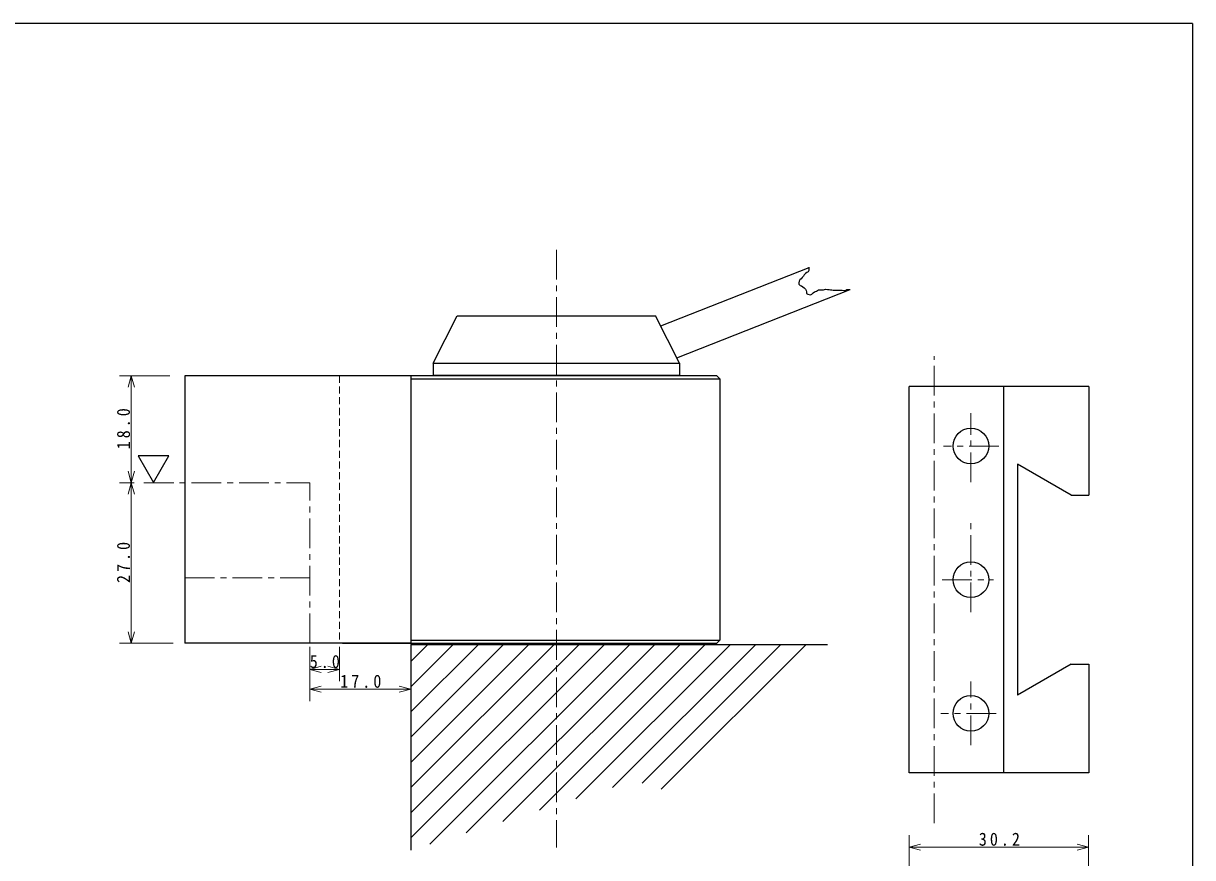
# Model space of a CAD drawing. Units: millimetres on the paper. Extents: x -199 to 647, y -454 to 140.
# Drawn here: x 449.5 to 646.3, y -0.8 to 139.6 of the extents above; entities that cross this region are included whole.
import ezdxf

# ---------------------------------------------------------------- set-up
doc = ezdxf.new("R2010")
doc.units = ezdxf.units.MM
doc.linetypes.add('CHAIN1', pattern=[8, 5, -1, 1, -1])
doc.linetypes.add('DASHED1', pattern=[1.8, 1.2, -0.6])
for name, color, linetype, lineweight in [('0-1_外形1', 3, 'Continuous', 25), ('0-4_外形4', 5, 'Continuous', 25), ('0-8_陰線', 4, 'DASHED1', 9), ('0-9_中心線', 4, 'CHAIN1', 9), ('0-A_寸法文字', 1, 'Continuous', 9), ('0-B_ハッチ', 4, 'Continuous', 9)]:
    doc.layers.add(name, color=color, linetype=linetype, lineweight=lineweight)
doc.styles.add('ＭＳ ゴシック', font='')
doc.styles.get('ＭＳ ゴシック').set_extended_font_data('MS Gothic')

msp = doc.modelspace()

# ---------------------------------------------------------------- linework, layer by layer
at = {"layer": '0-1_外形1', "color": 5}
for q in [(245.964, 139.572), (646.276, -136.661)]:
    msp.add_line((646.276, 139.572), q, dxfattribs=at)
at = {"layer": '0-1_外形1'}
for p, q in [((556.778, 88.639), (581.731, 98.487)), ((559.472, 83.252), (588.657, 94.77)), ((518.521, 82.354), (522.521, 90.354)), ((522.521, 90.354), (555.921, 90.354)), ((559.921, 82.354), (555.921, 90.354)), ((518.521, 82.354), (518.521, 80.354)), ((514.728, 80.253), (514.728, 35.253)), ((514.728, 80.253), (514.728, 35.253)), ((514.817, 79.753), (566.728, 79.753)), ((518.521, 80.354), (559.921, 80.354)), ((566.228, 80.253), (566.728, 79.753)), ((566.728, 79.753), (566.728, 35.753)), ((628.832, 78.434), (598.574, 78.434)), ((614.491, 13.434), (614.491, 78.434)), ((628.832, 78.434), (628.832, 60.167)), ((625.832, 60.167), (628.832, 60.167)), ((514.728, 35.753), (566.728, 35.753)), ((566.228, 35.253), (566.728, 35.753)), ((514.728, 35.253), (476.728, 35.253)), ((503.228, 35.253), (566.228, 35.253)), ((625.832, 31.701), (616.832, 26.501))]:
    msp.add_line(p, q, dxfattribs=at)
for points in [[(581.706, 98.552), (581.706, 98.229), (581.706, 97.999), (581.614, 97.769), (581.384, 97.631), (581.154, 97.447), (580.924, 97.263), (580.832, 97.033), (580.556, 96.803), (580.418, 96.573), (580.187, 96.389), (580.095, 96.159), (580.003, 95.883), (580.003, 95.653), (580.233, 95.469), (580.464, 95.423), (580.694, 95.239), (580.924, 95.054), (581.154, 94.824), (581.246, 94.594), (581.292, 94.364), (581.292, 94.134), (581.522, 93.996), (581.982, 93.904), (582.212, 93.996), (582.442, 94.226), (582.672, 94.364), (582.994, 94.502), (583.316, 94.732), (583.592, 94.732), (583.961, 94.732), (584.191, 94.732), (584.513, 94.824), (584.835, 94.778), (585.111, 94.778), (585.341, 94.732), (585.571, 94.732), (585.801, 94.686), (586.031, 94.64), (586.307, 94.64)], [(586.307, 94.64), (586.537, 94.64), (586.767, 94.64), (587.09, 94.64), (587.32, 94.64), (587.642, 94.594), (587.872, 94.594), (588.102, 94.778), (588.424, 94.778), (588.654, 94.778)], [(518.521, 82.354), (559.921, 82.354), (559.921, 80.354)], [(566.228, 80.253), (476.728, 80.253), (476.728, 35.253)], [(628.832, 13.434), (598.574, 13.434), (598.574, 78.434)], [(625.832, 60.167), (616.832, 65.367), (616.832, 26.501)], [(625.832, 31.701), (628.832, 31.701), (628.832, 13.434)]]:
    msp.add_lwpolyline(points, dxfattribs=at)
msp.add_lwpolyline([(474.031, 66.768), (468.835, 66.768), (471.433, 62.268)], close=True, dxfattribs=at)
for centre in [(608.974, 68.434), (608.974, 45.934), (608.974, 23.434)]:
    msp.add_circle(centre, 3, dxfattribs=at)
at = {"layer": '0-4_外形4'}
for q in [(514.728, 0.426), (584.815, 35.053)]:
    msp.add_line((514.728, 35.053), q, dxfattribs=at)
at = {"layer": '0-8_陰線'}
msp.add_line((502.728, 80.253), (502.728, 35.253), dxfattribs=at)
at = {"layer": '0-9_中心線'}
for p, q in [((539.228, 101.472), (539.228, 0.84)), ((602.774, 4.933), (602.774, 83.552)), ((608.974, 62.344), (608.974, 73.992)), ((613.688, 68.434), (604.371, 68.434)), ((469.831, 62.253), (497.728, 62.253)), ((497.728, 35.253), (497.728, 62.253)), ((608.974, 40.448), (608.974, 55.589)), ((476.728, 46.253), (497.728, 46.253)), ((604.138, 45.934), (612.757, 45.934)), ((608.974, 18.085), (608.974, 28.8)), ((613.222, 23.434), (603.905, 23.434))]:
    msp.add_line(p, q, dxfattribs=at)
at = {"layer": '0-A_寸法文字'}
for p, q in [((465.706, 80.253), (474.205, 80.253)), ((467.706, 80.253), (467.188, 78.321)), ((467.706, 62.253), (467.706, 80.253)), ((467.706, 80.253), (468.224, 78.321)), ((467.706, 62.253), (467.188, 64.185)), ((467.706, 62.253), (468.224, 64.185)), ((465.706, 62.253), (468.172, 62.253)), ((467.706, 62.253), (467.188, 60.321)), ((467.706, 35.253), (467.706, 62.253)), ((467.706, 62.253), (468.224, 60.321)), ((467.706, 35.253), (467.188, 37.185)), ((467.706, 35.253), (468.224, 37.185)), ((465.706, 35.253), (474.74, 35.253)), ((497.728, 28.843), (497.728, 34.617)), ((502.728, 28.843), (502.728, 34.617)), ((497.728, 25.515), (497.728, 32.485)), ((514.728, 25.515), (514.728, 32.485)), ((497.728, 30.843), (499.66, 31.361)), ((497.728, 30.843), (502.728, 30.843)), ((497.728, 30.843), (499.66, 30.326)), ((502.728, 30.843), (500.796, 31.361)), ((502.728, 30.843), (500.796, 30.326)), ((497.728, 27.515), (499.66, 28.033)), ((514.728, 27.515), (512.796, 28.033)), ((497.728, 27.515), (514.728, 27.515)), ((497.728, 27.515), (499.66, 26.997)), ((514.728, 27.515), (512.796, 26.997)), ((598.574, 2.93), (598.574, -15.842)), ((628.784, 2.93), (628.784, -15.842)), ((598.574, 0.93), (600.505, 1.448)), ((598.574, 0.93), (628.784, 0.93)), ((598.574, 0.93), (600.505, 0.413)), ((628.784, 0.93), (626.852, 1.448)), ((628.784, 0.93), (626.852, 0.413))]:
    msp.add_line(p, q, dxfattribs=at)
at = {"layer": '0-B_ハッチ'}
for p, q in [((514.728, 32.165), (517.616, 35.053)), ((514.728, 27.922), (521.859, 35.053)), ((514.728, 23.68), (526.101, 35.053)), ((514.728, 19.437), (530.344, 35.053)), ((514.728, 15.194), (534.587, 35.053)), ((514.728, 10.952), (538.829, 35.053)), ((514.728, 6.709), (543.072, 35.053)), ((514.728, 2.466), (547.315, 35.053)), ((517.921, 1.417), (551.557, 35.053)), ((524.071, 3.324), (555.8, 35.053)), ((530.221, 5.232), (560.043, 35.053)), ((536.371, 7.139), (564.285, 35.053)), ((542.522, 9.047), (568.528, 35.053)), ((548.672, 10.954), (572.771, 35.053)), ((553.65, 11.69), (577.013, 35.053)), ((556.874, 10.671), (581.256, 35.053))]:
    msp.add_line(p, q, dxfattribs=at)

# ---------------------------------------------------------------- texts
at = {"layer": '0-A_寸法文字', "color": 7, "char_height": 2.199, "attachment_point": 7, "rotation": 90, "style": 'ＭＳ ゴシック'}
for s, insert in [('\\T1.38;\\W0.9;18.0', (467.506, 67.878)), ('\\T1.38;\\W0.9;27.0', (467.506, 45.378))]:
    msp.add_mtext(s, dxfattribs=dict(at, insert=insert))
at = {"layer": '0-A_寸法文字', "color": 7, "char_height": 2.199, "attachment_point": 7, "style": 'ＭＳ ゴシック'}
for s, insert in [('\\T1.38;\\W0.9;5.0', (497.728, 31.043)), ('\\T1.38;\\W0.9;17.0', (502.853, 27.715)), ('\\T1.38;\\W0.9;30.2', (610.304, 1.13))]:
    msp.add_mtext(s, dxfattribs=dict(at, insert=insert))

doc.saveas('drawing.dxf')
